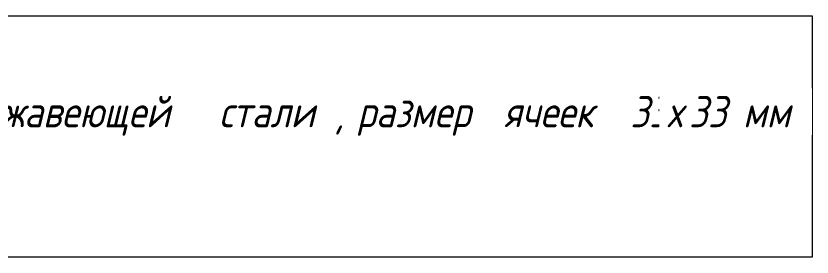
# Model space of a CAD drawing. Header units: millimetres. Extents: x -215207 to 92095, y -30385 to 123050.
# Drawn here: x 73816 to 76109, y 25232 to 25928 of the extents above; entities that cross this region are included whole.
import ezdxf

# ---------------------------------------------------------------- set-up
doc = ezdxf.new("R2010")
doc.units = ezdxf.units.MM
doc.layers.add('Марки', color=7, linetype='Continuous', lineweight=20)
doc.styles.add('GOST Common_I', font='GOST_Common Italic.ttf', dxfattribs={"width": 0.9, "height": 90})

msp = doc.modelspace()

# ---------------------------------------------------------------- linework, layer by layer
at = {"layer": 'Марки', "color": 5, "lineweight": 9, "true_color": 0x0000ff, "flags": 128}
msp.add_lwpolyline([(70273.9, 25927.7), (76108.9, 25927.7), (76108.9, 25232.2), (70273.9, 25232.2)], close=True, dxfattribs=at)

# ---------------------------------------------------------------- next in the draw order: texts
at = {"layer": 'Марки', "color": 5, "lineweight": 9, "true_color": 0x0000ff, "insert": (73611.3, 25696.5), "char_height": 90, "width": 921.941, "attachment_point": 1, "style": 'GOST Common_I', "bg_fill": 3, "box_fill_scale": 1.25, "bg_fill_color": 256, "bg_fill_true_color": 13158600, "bg_fill_transparency": 0}
msp.add_mtext('нержавеющей', dxfattribs=at)

# ---------------------------------------------------------------- next in the draw order: texts
at = {"layer": 'Марки', "color": 5, "lineweight": 9, "true_color": 0x0000ff, "insert": (74372, 25696.5), "char_height": 90, "width": 36.076, "attachment_point": 1, "style": 'GOST Common_I', "bg_fill": 3, "box_fill_scale": 1.25, "bg_fill_color": 256, "bg_fill_true_color": 13158600, "bg_fill_transparency": 0}
msp.add_mtext('\\fGOST Common|b0|i1|c204|p34|; ', dxfattribs=at)

# ---------------------------------------------------------------- next in the draw order: texts
at = {"layer": 'Марки', "color": 5, "lineweight": 9, "true_color": 0x0000ff, "insert": (74401.8, 25696.5), "char_height": 90, "width": 404.852, "attachment_point": 1, "style": 'GOST Common_I', "bg_fill": 3, "box_fill_scale": 1.25, "bg_fill_color": 256, "bg_fill_true_color": 13158600, "bg_fill_transparency": 0}
msp.add_mtext('стали', dxfattribs=at)

# ---------------------------------------------------------------- next in the draw order: texts
at = {"layer": 'Марки', "color": 5, "lineweight": 9, "true_color": 0x0000ff, "insert": (74735.8, 25696.5), "char_height": 90, "width": 76.16, "attachment_point": 1, "style": 'GOST Common_I', "bg_fill": 3, "box_fill_scale": 1.25, "bg_fill_color": 256, "bg_fill_true_color": 13158600, "bg_fill_transparency": 0}
msp.add_mtext(', ', dxfattribs=at)

# ---------------------------------------------------------------- next in the draw order: texts
at = {"layer": 'Марки', "color": 5, "lineweight": 9, "true_color": 0x0000ff, "insert": (74798.7, 25696.5), "char_height": 90, "width": 477.004, "attachment_point": 1, "style": 'GOST Common_I', "bg_fill": 3, "box_fill_scale": 1.25, "bg_fill_color": 256, "bg_fill_true_color": 13158600, "bg_fill_transparency": 0}
msp.add_mtext('размер', dxfattribs=at)

# ---------------------------------------------------------------- next in the draw order: texts
at = {"layer": 'Марки', "color": 5, "lineweight": 9, "true_color": 0x0000ff, "insert": (75192.2, 25696.5), "char_height": 90, "width": 36.076, "attachment_point": 1, "style": 'GOST Common_I', "bg_fill": 3, "box_fill_scale": 1.25, "bg_fill_color": 256, "bg_fill_true_color": 13158600, "bg_fill_transparency": 0}
msp.add_mtext('\\fGOST Common|b0|i1|c204|p34|; ', dxfattribs=at)

# ---------------------------------------------------------------- next in the draw order: texts
at = {"layer": 'Марки', "color": 5, "lineweight": 9, "true_color": 0x0000ff, "insert": (75222, 25696.5), "char_height": 90, "width": 380.802, "attachment_point": 1, "style": 'GOST Common_I', "bg_fill": 3, "box_fill_scale": 1.25, "bg_fill_color": 256, "bg_fill_true_color": 13158600, "bg_fill_transparency": 0}
msp.add_mtext('ячеек', dxfattribs=at)

# ---------------------------------------------------------------- next in the draw order: texts
at = {"layer": 'Марки', "color": 5, "lineweight": 9, "true_color": 0x0000ff, "insert": (75536.2, 25696.5), "char_height": 90, "width": 188.397, "attachment_point": 1, "style": 'GOST Common_I', "bg_fill": 3, "box_fill_scale": 1.25, "bg_fill_color": 256, "bg_fill_true_color": 13158600, "bg_fill_transparency": 0}
msp.add_mtext(' 33', dxfattribs=at)

# ---------------------------------------------------------------- next in the draw order: texts
at = {"layer": 'Марки', "color": 5, "lineweight": 9, "true_color": 0x0000ff, "insert": (75691.6, 25696.5), "char_height": 90, "width": 76.16, "attachment_point": 1, "style": 'GOST Common_I', "bg_fill": 3, "box_fill_scale": 1.25, "bg_fill_color": 256, "bg_fill_true_color": 13158600, "bg_fill_transparency": 0}
msp.add_mtext('\\fGOST Common|b0|i1|c204|p34|;х', dxfattribs=at)

# ---------------------------------------------------------------- next in the draw order: texts
at = {"layer": 'Марки', "color": 5, "lineweight": 9, "true_color": 0x0000ff, "insert": (75754.5, 25696.5), "char_height": 90, "width": 188.397, "attachment_point": 1, "style": 'GOST Common_I', "bg_fill": 3, "box_fill_scale": 1.25, "bg_fill_color": 256, "bg_fill_true_color": 13158600, "bg_fill_transparency": 0}
msp.add_mtext('33 ', dxfattribs=at)

# ---------------------------------------------------------------- next in the draw order: texts
at = {"layer": 'Марки', "color": 5, "lineweight": 9, "true_color": 0x0000ff, "insert": (75909.9, 25696.5), "char_height": 90, "width": 176.371, "attachment_point": 1, "style": 'GOST Common_I', "bg_fill": 3, "box_fill_scale": 1.25, "bg_fill_color": 256, "bg_fill_true_color": 13158600, "bg_fill_transparency": 0}
msp.add_mtext('мм', dxfattribs=at)

doc.saveas('drawing.dxf')
